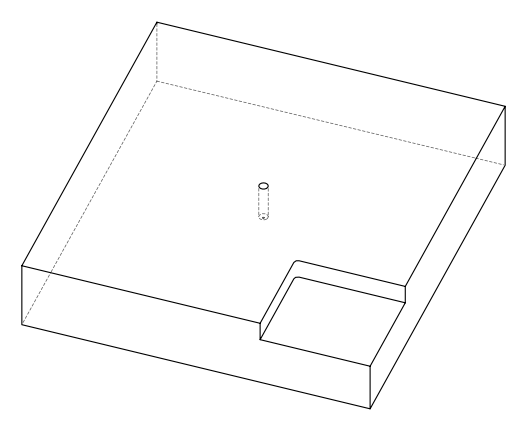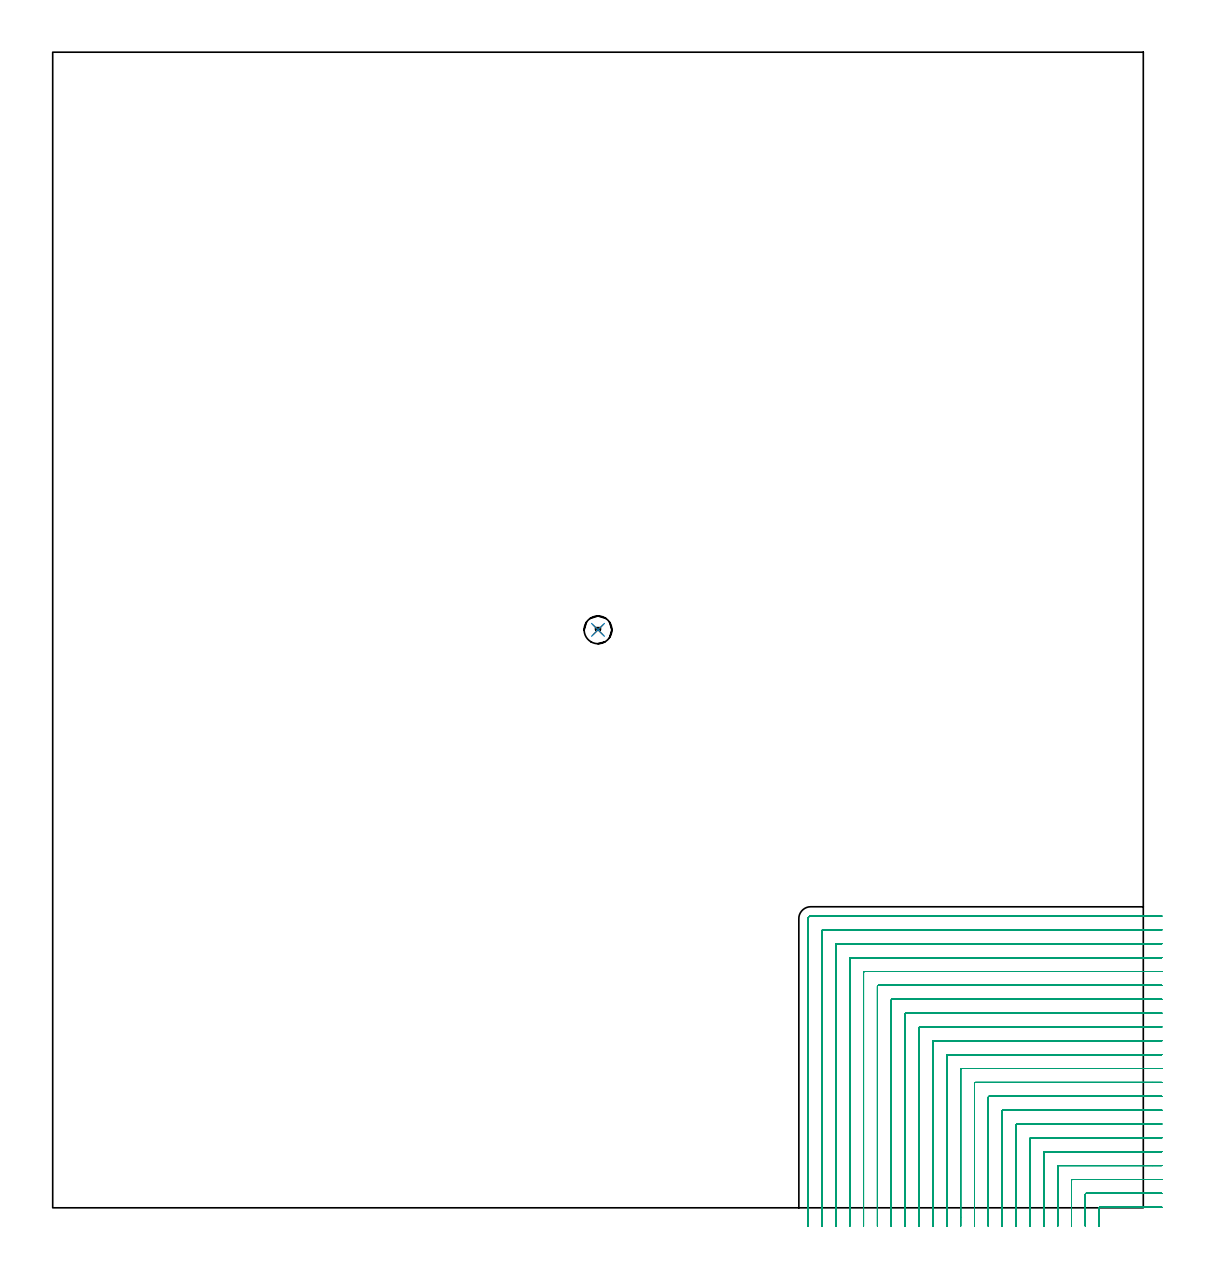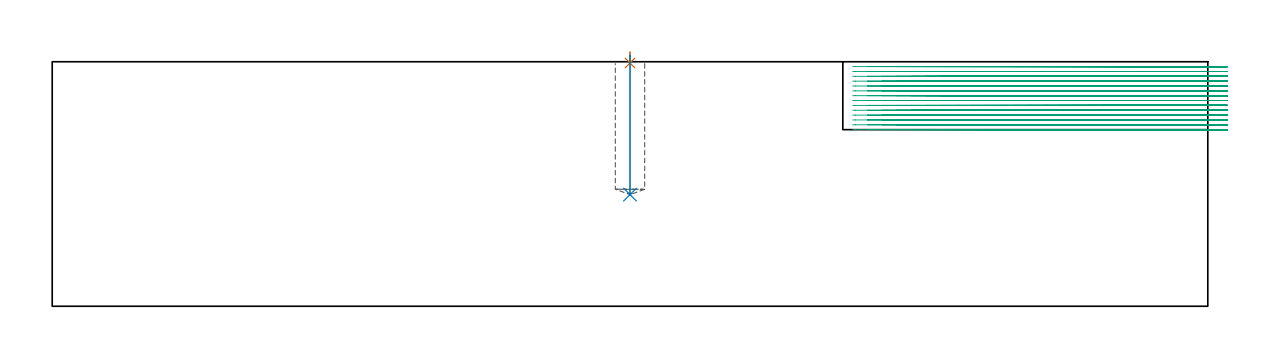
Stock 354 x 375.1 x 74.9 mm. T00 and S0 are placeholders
(PLAN: 3 operations, 2 tool changes, 82.3 min)
(1 SPOT_DRILL | STEP1POCKET | NXT0321_9005460120000 | 0.03 min | 0 mm3)
(2 DRILL_BLIND_HOLE_INTO_CENTER | STEP1POCKET | NXT0301_061 | 0.17 min | 2508 mm3)
(3 MILL_CORNER_NOTCH_RECTANGULAR | CORNER_NOTCH_RECTANGULAR | UGT0201_014 | Follow Part, ap 1.5, ae 75% | 82.12 min | 227154 mm3)
(TOOL NXT0321_9005460120000 | NC Spot Drill, 142deg, 12mm, Carbide, Uncoated | D12 PA142 FL30 Z2)
(TOOL NXT0301_061 | Carbide Drill 9mm [860.1-0900-027A1-MM 2214] | D9 PA140 FL47 Z2)
(TOOL UGT0201_014 | End mill 6 mm | D6 FL24 Z4)
(OP 1 SPOT_DRILL)
G17 G21 G94 G90
T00 M6
G54
G17 G0 G90 X177. Y187.6 S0 M3
G43 Z84.9 H0
G94 G81 G98 Z74.513 F250. R77.9
G80
M5
M2
(OP 2 DRILL_BLIND_HOLE_INTO_CENTER)
G17 G21 G94 G90
T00 M6
G54
G17 G0 G90 X177. Y187.6 S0 M3
G43 Z84.9 H1
G94 G81 G98 Z34.2 F250. R76.9
G80
M5
M2
(OP 3 MILL_CORNER_NOTCH_RECTANGULAR)
G17 G21 G94 G90
T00 M6
G54
G17 G0 G90 X360. Y0.2 S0 M3
G43 Z84.9 H0
Z73.414
G94 G1 X357. F250.
X339.994 F500.
G3 X339.7 Y-0.094 R0.3
G1 Y-3.
Y-6. F250.
G0 Z84.9
X360. Y4.7
Z73.414
G1 X357.
X335.494 F500.
G3 X335.2 Y4.406 R0.3
G1 Y-3.
Y-6. F250.
G0 Z84.9
X360. Y9.2
Z73.414
G1 X357.
X330.994 F500.
G3 X330.7 Y8.906 R0.3
G1 Y-3.
Y-6. F250.
G0 Z84.9
X360. Y13.7
Z73.414
G1 X357.
X326.495 F500.
G3 X326.2 Y13.405 R0.3
G1 Y-3.
Y-6. F250.
G0 Z84.9
X360. Y18.2
Z73.414
G1 X357.
X321.995 F500.
G3 X321.7 Y17.905 R0.3
G1 Y-3.
Y-6. F250.
G0 Z84.9
X360. Y22.7
Z73.414
G1 X357.
X317.495 F500.
G3 X317.2 Y22.405 R0.3
G1 Y-3.
Y-6. F250.
G0 Z84.9
X360. Y27.2
Z73.414
G1 X357.
X312.995 F500.
G3 X312.7 Y26.905 R0.3
G1 Y-3.
Y-6. F250.
G0 Z84.9
X360. Y31.7
Z73.414
G1 X357.
X308.495 F500.
G3 X308.2 Y31.405 R0.3
G1 Y-3.
Y-6. F250.
G0 Z84.9
X360. Y36.2
Z73.414
G1 X357.
X303.996 F500.
G3 X303.7 Y35.904 R0.3
G1 Y-3.
Y-6. F250.
G0 Z84.9
X360. Y40.7
Z73.414
G1 X357.
X299.496 F500.
G3 X299.2 Y40.404 R0.3
G1 Y-3.
Y-6. F250.
G0 Z84.9
X360. Y45.2
Z73.414
G1 X357.
X294.996 F500.
G3 X294.7 Y44.904 R0.3
G1 Y-3.
Y-6. F250.
G0 Z84.9
X360. Y49.7
Z73.414
G1 X357.
X290.496 F500.
G3 X290.2 Y49.404 R0.3
G1 Y-3.
Y-6. F250.
G0 Z84.9
X360. Y54.2
Z73.414
G1 X357.
X285.996 F500.
G3 X285.7 Y53.904 R0.3
G1 Y-3.
Y-6. F250.
G0 Z84.9
X360. Y58.7
Z73.414
G1 X357.
X281.496 F500.
G3 X281.2 Y58.404 R0.3
G1 Y-3.
Y-6. F250.
G0 Z84.9
X360. Y63.2
Z73.414
G1 X357.
X276.997 F500.
G3 X276.7 Y62.903 R0.3
G1 Y-3.
Y-6. F250.
G0 Z84.9
X360. Y67.7
Z73.414
G1 X357.
X272.497 F500.
G3 X272.2 Y67.403 R0.3
G1 Y-3.
Y-6. F250.
G0 Z84.9
X360. Y72.2
Z73.414
G1 X357.
X267.997 F500.
G3 X267.7 Y71.903 R0.3
G1 Y-3.
Y-6. F250.
G0 Z84.9
X360. Y76.7
Z73.414
G1 X357.
X263.497 F500.
G3 X263.2 Y76.403 R0.3
G1 Y-3.
Y-6. F250.
G0 Z84.9
X360. Y81.2
Z73.414
G1 X357.
X258.997 F500.
G3 X258.7 Y80.903 R0.3
G1 Y-3.
Y-6. F250.
G0 Z84.9
X360. Y85.7
Z73.414
G1 X357.
X254.497 F500.
G3 X254.2 Y85.403 R0.3
G1 Y-3.
Y-6. F250.
G0 Z84.9
X360. Y90.2
Z73.414
G1 X357.
X249.997 F500.
G3 X249.7 Y89.903 R0.3
G1 Y-3.
Y-6. F250.
G0 Z84.9
X360. Y94.7
Z73.414
G1 X357.
X246. F500.
G3 X245.2 Y93.9 R0.8
G1 Y-3.
Y-6. F250.
G0 Z84.9
X360. Y0.2
Z71.928
G1 X357.
X339.994 F500.
G3 X339.7 Y-0.094 R0.3
G1 Y-3.
Y-6. F250.
G0 Z84.9
X360. Y4.7
Z71.928
G1 X357.
X335.494 F500.
G3 X335.2 Y4.406 R0.3
G1 Y-3.
Y-6. F250.
G0 Z84.9
X360. Y9.2
Z71.928
G1 X357.
X330.994 F500.
G3 X330.7 Y8.906 R0.3
G1 Y-3.
Y-6. F250.
G0 Z84.9
X360. Y13.7
Z71.928
G1 X357.
X326.495 F500.
G3 X326.2 Y13.405 R0.3
G1 Y-3.
Y-6. F250.
G0 Z84.9
X360. Y18.2
Z71.928
G1 X357.
X321.995 F500.
G3 X321.7 Y17.905 R0.3
G1 Y-3.
Y-6. F250.
G0 Z84.9
X360. Y22.7
Z71.928
G1 X357.
X317.495 F500.
G3 X317.2 Y22.405 R0.3
G1 Y-3.
Y-6. F250.
G0 Z84.9
X360. Y27.2
Z71.928
G1 X357.
X312.995 F500.
G3 X312.7 Y26.905 R0.3
G1 Y-3.
Y-6. F250.
G0 Z84.9
X360. Y31.7
Z71.928
G1 X357.
X308.495 F500.
G3 X308.2 Y31.405 R0.3
G1 Y-3.
Y-6. F250.
G0 Z84.9
X360. Y36.2
Z71.928
G1 X357.
X303.996 F500.
G3 X303.7 Y35.904 R0.3
G1 Y-3.
Y-6. F250.
G0 Z84.9
X360. Y40.7
Z71.928
G1 X357.
X299.496 F500.
G3 X299.2 Y40.404 R0.3
G1 Y-3.
Y-6. F250.
G0 Z84.9
X360. Y45.2
Z71.928
G1 X357.
X294.996 F500.
G3 X294.7 Y44.904 R0.3
G1 Y-3.
Y-6. F250.
G0 Z84.9
X360. Y49.7
Z71.928
G1 X357.
X290.496 F500.
G3 X290.2 Y49.404 R0.3
G1 Y-3.
Y-6. F250.
G0 Z84.9
X360. Y54.2
Z71.928
G1 X357.
X285.996 F500.
G3 X285.7 Y53.904 R0.3
G1 Y-3.
Y-6. F250.
G0 Z84.9
X360. Y58.7
Z71.928
G1 X357.
X281.496 F500.
G3 X281.2 Y58.404 R0.3
G1 Y-3.
Y-6. F250.
G0 Z84.9
X360. Y63.2
Z71.928
G1 X357.
X276.997 F500.
G3 X276.7 Y62.903 R0.3
G1 Y-3.
Y-6. F250.
G0 Z84.9
X360. Y67.7
Z71.928
G1 X357.
X272.497 F500.
G3 X272.2 Y67.403 R0.3
G1 Y-3.
Y-6. F250.
G0 Z84.9
X360. Y72.2
Z71.928
G1 X357.
X267.997 F500.
G3 X267.7 Y71.903 R0.3
G1 Y-3.
Y-6. F250.
G0 Z84.9
X360. Y76.7
Z71.928
G1 X357.
X263.497 F500.
G3 X263.2 Y76.403 R0.3
G1 Y-3.
Y-6. F250.
G0 Z84.9
X360. Y81.2
Z71.928
G1 X357.
X258.997 F500.
G3 X258.7 Y80.903 R0.3
G1 Y-3.
Y-6. F250.
G0 Z84.9
X360. Y85.7
Z71.928
G1 X357.
X254.497 F500.
G3 X254.2 Y85.403 R0.3
G1 Y-3.
Y-6. F250.
G0 Z84.9
X360. Y90.2
Z71.928
G1 X357.
X249.997 F500.
G3 X249.7 Y89.903 R0.3
G1 Y-3.
Y-6. F250.
G0 Z84.9
X360. Y94.7
Z71.928
G1 X357.
X246. F500.
G3 X245.2 Y93.9 R0.8
G1 Y-3.
Y-6. F250.
G0 Z84.9
X360. Y0.2
Z70.443
G1 X357.
X339.994 F500.
G3 X339.7 Y-0.094 R0.3
G1 Y-3.
Y-6. F250.
G0 Z84.9
X360. Y4.7
Z70.443
G1 X357.
X335.494 F500.
G3 X335.2 Y4.406 R0.3
G1 Y-3.
Y-6. F250.
G0 Z84.9
X360. Y9.2
Z70.443
G1 X357.
X330.994 F500.
G3 X330.7 Y8.906 R0.3
G1 Y-3.
Y-6. F250.
G0 Z84.9
X360. Y13.7
Z70.443
G1 X357.
X326.495 F500.
G3 X326.2 Y13.405 R0.3
G1 Y-3.
Y-6. F250.
G0 Z84.9
X360. Y18.2
Z70.443
G1 X357.
X321.995 F500.
G3 X321.7 Y17.905 R0.3
G1 Y-3.
Y-6. F250.
G0 Z84.9
X360. Y22.7
Z70.443
G1 X357.
X317.495 F500.
G3 X317.2 Y22.405 R0.3
G1 Y-3.
Y-6. F250.
G0 Z84.9
X360. Y27.2
Z70.443
G1 X357.
X312.995 F500.
G3 X312.7 Y26.905 R0.3
G1 Y-3.
Y-6. F250.
G0 Z84.9
X360. Y31.7
Z70.443
G1 X357.
X308.495 F500.
G3 X308.2 Y31.405 R0.3
G1 Y-3.
Y-6. F250.
G0 Z84.9
X360. Y36.2
Z70.443
G1 X357.
X303.996 F500.
G3 X303.7 Y35.904 R0.3
G1 Y-3.
Y-6. F250.
G0 Z84.9
X360. Y40.7
Z70.443
G1 X357.
X299.496 F500.
G3 X299.2 Y40.404 R0.3
G1 Y-3.
Y-6. F250.
G0 Z84.9
X360. Y45.2
Z70.443
G1 X357.
X294.996 F500.
G3 X294.7 Y44.904 R0.3
G1 Y-3.
Y-6. F250.
G0 Z84.9
X360. Y49.7
Z70.443
G1 X357.
X290.496 F500.
G3 X290.2 Y49.404 R0.3
G1 Y-3.
Y-6. F250.
G0 Z84.9
X360. Y54.2
Z70.443
G1 X357.
X285.996 F500.
G3 X285.7 Y53.904 R0.3
G1 Y-3.
Y-6. F250.
G0 Z84.9
X360. Y58.7
Z70.443
G1 X357.
X281.496 F500.
G3 X281.2 Y58.404 R0.3
G1 Y-3.
Y-6. F250.
G0 Z84.9
X360. Y63.2
Z70.443
G1 X357.
X276.997 F500.
G3 X276.7 Y62.903 R0.3
G1 Y-3.
Y-6. F250.
G0 Z84.9
X360. Y67.7
Z70.443
G1 X357.
X272.497 F500.
G3 X272.2 Y67.403 R0.3
G1 Y-3.
Y-6. F250.
G0 Z84.9
X360. Y72.2
Z70.443
G1 X357.
X267.997 F500.
G3 X267.7 Y71.903 R0.3
G1 Y-3.
Y-6. F250.
G0 Z84.9
X360. Y76.7
Z70.443
G1 X357.
X263.497 F500.
G3 X263.2 Y76.403 R0.3
G1 Y-3.
Y-6. F250.
G0 Z84.9
X360. Y81.2
Z70.443
G1 X357.
X258.997 F500.
G3 X258.7 Y80.903 R0.3
G1 Y-3.
Y-6. F250.
G0 Z84.9
X360. Y85.7
Z70.443
G1 X357.
X254.497 F500.
G3 X254.2 Y85.403 R0.3
G1 Y-3.
Y-6. F250.
G0 Z84.9
X360. Y90.2
Z70.443
G1 X357.
X249.997 F500.
G3 X249.7 Y89.903 R0.3
G1 Y-3.
Y-6. F250.
G0 Z84.9
X360. Y94.7
Z70.443
G1 X357.
X246. F500.
G3 X245.2 Y93.9 R0.8
G1 Y-3.
Y-6. F250.
G0 Z84.9
X360. Y0.2
Z68.957
G1 X357.
X339.994 F500.
G3 X339.7 Y-0.094 R0.3
G1 Y-3.
Y-6. F250.
G0 Z84.9
X360. Y4.7
Z68.957
G1 X357.
X335.494 F500.
G3 X335.2 Y4.406 R0.3
G1 Y-3.
Y-6. F250.
G0 Z84.9
X360. Y9.2
Z68.957
G1 X357.
X330.994 F500.
G3 X330.7 Y8.906 R0.3
G1 Y-3.
Y-6. F250.
G0 Z84.9
X360. Y13.7
Z68.957
G1 X357.
X326.495 F500.
G3 X326.2 Y13.405 R0.3
G1 Y-3.
Y-6. F250.
G0 Z84.9
X360. Y18.2
Z68.957
G1 X357.
X321.995 F500.
G3 X321.7 Y17.905 R0.3
G1 Y-3.
Y-6. F250.
G0 Z84.9
X360. Y22.7
Z68.957
G1 X357.
X317.495 F500.
G3 X317.2 Y22.405 R0.3
G1 Y-3.
Y-6. F250.
G0 Z84.9
X360. Y27.2
Z68.957
G1 X357.
X312.995 F500.
G3 X312.7 Y26.905 R0.3
G1 Y-3.
Y-6. F250.
G0 Z84.9
X360. Y31.7
Z68.957
G1 X357.
X308.495 F500.
G3 X308.2 Y31.405 R0.3
G1 Y-3.
Y-6. F250.
G0 Z84.9
X360. Y36.2
Z68.957
G1 X357.
X303.996 F500.
G3 X303.7 Y35.904 R0.3
G1 Y-3.
Y-6. F250.
G0 Z84.9
X360. Y40.7
Z68.957
G1 X357.
X299.496 F500.
G3 X299.2 Y40.404 R0.3
G1 Y-3.
Y-6. F250.
G0 Z84.9
X360. Y45.2
Z68.957
G1 X357.
X294.996 F500.
G3 X294.7 Y44.904 R0.3
G1 Y-3.
Y-6. F250.
G0 Z84.9
X360. Y49.7
Z68.957
G1 X357.
X290.496 F500.
G3 X290.2 Y49.404 R0.3
G1 Y-3.
Y-6. F250.
G0 Z84.9
X360. Y54.2
Z68.957
G1 X357.
X285.996 F500.
G3 X285.7 Y53.904 R0.3
G1 Y-3.
Y-6. F250.
G0 Z84.9
X360. Y58.7
Z68.957
G1 X357.
X281.496 F500.
G3 X281.2 Y58.404 R0.3
G1 Y-3.
Y-6. F250.
G0 Z84.9
X360. Y63.2
Z68.957
G1 X357.
X276.997 F500.
G3 X276.7 Y62.903 R0.3
G1 Y-3.
Y-6. F250.
G0 Z84.9
X360. Y67.7
Z68.957
G1 X357.
X272.497 F500.
G3 X272.2 Y67.403 R0.3
G1 Y-3.
Y-6. F250.
G0 Z84.9
X360. Y72.2
Z68.957
G1 X357.
X267.997 F500.
G3 X267.7 Y71.903 R0.3
G1 Y-3.
Y-6. F250.
G0 Z84.9
X360. Y76.7
Z68.957
G1 X357.
X263.497 F500.
G3 X263.2 Y76.403 R0.3
G1 Y-3.
Y-6. F250.
G0 Z84.9
X360. Y81.2
Z68.957
G1 X357.
X258.997 F500.
G3 X258.7 Y80.903 R0.3
G1 Y-3.
Y-6. F250.
G0 Z84.9
X360. Y85.7
Z68.957
G1 X357.
X254.497 F500.
G3 X254.2 Y85.403 R0.3
G1 Y-3.
Y-6. F250.
G0 Z84.9
X360. Y90.2
Z68.957
G1 X357.
X249.997 F500.
G3 X249.7 Y89.903 R0.3
G1 Y-3.
Y-6. F250.
G0 Z84.9
X360. Y94.7
Z68.957
G1 X357.
X246. F500.
G3 X245.2 Y93.9 R0.8
G1 Y-3.
Y-6. F250.
G0 Z84.9
X360. Y0.2
Z67.471
G1 X357.
X339.994 F500.
G3 X339.7 Y-0.094 R0.3
G1 Y-3.
Y-6. F250.
G0 Z84.9
X360. Y4.7
Z67.471
G1 X357.
X335.494 F500.
G3 X335.2 Y4.406 R0.3
G1 Y-3.
Y-6. F250.
G0 Z84.9
X360. Y9.2
Z67.471
G1 X357.
X330.994 F500.
G3 X330.7 Y8.906 R0.3
G1 Y-3.
Y-6. F250.
G0 Z84.9
X360. Y13.7
Z67.471
G1 X357.
X326.495 F500.
G3 X326.2 Y13.405 R0.3
G1 Y-3.
Y-6. F250.
G0 Z84.9
X360. Y18.2
Z67.471
G1 X357.
X321.995 F500.
G3 X321.7 Y17.905 R0.3
G1 Y-3.
Y-6. F250.
G0 Z84.9
X360. Y22.7
Z67.471
G1 X357.
X317.495 F500.
G3 X317.2 Y22.405 R0.3
G1 Y-3.
Y-6. F250.
G0 Z84.9
X360. Y27.2
Z67.471
G1 X357.
X312.995 F500.
G3 X312.7 Y26.905 R0.3
G1 Y-3.
Y-6. F250.
G0 Z84.9
X360. Y31.7
Z67.471
G1 X357.
X308.495 F500.
G3 X308.2 Y31.405 R0.3
G1 Y-3.
Y-6. F250.
G0 Z84.9
X360. Y36.2
Z67.471
G1 X357.
X303.996 F500.
G3 X303.7 Y35.904 R0.3
G1 Y-3.
Y-6. F250.
G0 Z84.9
X360. Y40.7
Z67.471
G1 X357.
X299.496 F500.
G3 X299.2 Y40.404 R0.3
G1 Y-3.
Y-6. F250.
G0 Z84.9
X360. Y45.2
Z67.471
G1 X357.
X294.996 F500.
G3 X294.7 Y44.904 R0.3
G1 Y-3.
Y-6. F250.
G0 Z84.9
X360. Y49.7
Z67.471
G1 X357.
X290.496 F500.
G3 X290.2 Y49.404 R0.3
G1 Y-3.
Y-6. F250.
G0 Z84.9
X360. Y54.2
Z67.471
G1 X357.
X285.996 F500.
G3 X285.7 Y53.904 R0.3
G1 Y-3.
Y-6. F250.
G0 Z84.9
X360. Y58.7
Z67.471
G1 X357.
X281.496 F500.
G3 X281.2 Y58.404 R0.3
G1 Y-3.
Y-6. F250.
G0 Z84.9
X360. Y63.2
Z67.471
G1 X357.
X276.997 F500.
G3 X276.7 Y62.903 R0.3
G1 Y-3.
Y-6. F250.
G0 Z84.9
X360. Y67.7
Z67.471
G1 X357.
X272.497 F500.
G3 X272.2 Y67.403 R0.3
G1 Y-3.
Y-6. F250.
G0 Z84.9
X360. Y72.2
Z67.471
G1 X357.
X267.997 F500.
G3 X267.7 Y71.903 R0.3
G1 Y-3.
Y-6. F250.
G0 Z84.9
X360. Y76.7
Z67.471
G1 X357.
X263.497 F500.
G3 X263.2 Y76.403 R0.3
G1 Y-3.
Y-6. F250.
G0 Z84.9
X360. Y81.2
Z67.471
G1 X357.
X258.997 F500.
G3 X258.7 Y80.903 R0.3
G1 Y-3.
Y-6. F250.
G0 Z84.9
X360. Y85.7
Z67.471
G1 X357.
X254.497 F500.
G3 X254.2 Y85.403 R0.3
G1 Y-3.
Y-6. F250.
G0 Z84.9
X360. Y90.2
Z67.471
G1 X357.
X249.997 F500.
G3 X249.7 Y89.903 R0.3
G1 Y-3.
Y-6. F250.
G0 Z84.9
X360. Y94.7
Z67.471
G1 X357.
X246. F500.
G3 X245.2 Y93.9 R0.8
G1 Y-3.
Y-6. F250.
G0 Z84.9
X360. Y0.2
Z65.986
G1 X357.
X339.994 F500.
G3 X339.7 Y-0.094 R0.3
G1 Y-3.
Y-6. F250.
G0 Z84.9
X360. Y4.7
Z65.986
G1 X357.
X335.494 F500.
G3 X335.2 Y4.406 R0.3
G1 Y-3.
Y-6. F250.
G0 Z84.9
X360. Y9.2
Z65.986
G1 X357.
X330.994 F500.
G3 X330.7 Y8.906 R0.3
G1 Y-3.
Y-6. F250.
G0 Z84.9
X360. Y13.7
Z65.986
G1 X357.
X326.495 F500.
G3 X326.2 Y13.405 R0.3
G1 Y-3.
Y-6. F250.
G0 Z84.9
X360. Y18.2
Z65.986
G1 X357.
X321.995 F500.
G3 X321.7 Y17.905 R0.3
G1 Y-3.
Y-6. F250.
G0 Z84.9
X360. Y22.7
Z65.986
G1 X357.
X317.495 F500.
G3 X317.2 Y22.405 R0.3
G1 Y-3.
Y-6. F250.
G0 Z84.9
X360. Y27.2
Z65.986
G1 X357.
X312.995 F500.
G3 X312.7 Y26.905 R0.3
G1 Y-3.
Y-6. F250.
G0 Z84.9
X360. Y31.7
Z65.986
G1 X357.
X308.495 F500.
G3 X308.2 Y31.405 R0.3
G1 Y-3.
Y-6. F250.
G0 Z84.9
X360. Y36.2
Z65.986
G1 X357.
X303.996 F500.
G3 X303.7 Y35.904 R0.3
G1 Y-3.
Y-6. F250.
G0 Z84.9
X360. Y40.7
Z65.986
G1 X357.
X299.496 F500.
G3 X299.2 Y40.404 R0.3
G1 Y-3.
Y-6. F250.
G0 Z84.9
X360. Y45.2
Z65.986
G1 X357.
X294.996 F500.
G3 X294.7 Y44.904 R0.3
G1 Y-3.
Y-6. F250.
G0 Z84.9
X360. Y49.7
Z65.986
G1 X357.
X290.496 F500.
G3 X290.2 Y49.404 R0.3
G1 Y-3.
Y-6. F250.
G0 Z84.9
X360. Y54.2
Z65.986
G1 X357.
X285.996 F500.
G3 X285.7 Y53.904 R0.3
G1 Y-3.
Y-6. F250.
G0 Z84.9
X360. Y58.7
Z65.986
G1 X357.
X281.496 F500.
G3 X281.2 Y58.404 R0.3
G1 Y-3.
Y-6. F250.
G0 Z84.9
X360. Y63.2
Z65.986
G1 X357.
X276.997 F500.
G3 X276.7 Y62.903 R0.3
G1 Y-3.
Y-6. F250.
G0 Z84.9
X360. Y67.7
Z65.986
G1 X357.
X272.497 F500.
G3 X272.2 Y67.403 R0.3
G1 Y-3.
Y-6. F250.
G0 Z84.9
X360. Y72.2
Z65.986
G1 X357.
X267.997 F500.
G3 X267.7 Y71.903 R0.3
G1 Y-3.
Y-6. F250.
G0 Z84.9
X360. Y76.7
Z65.986
G1 X357.
X263.497 F500.
G3 X263.2 Y76.403 R0.3
G1 Y-3.
Y-6. F250.
G0 Z84.9
X360. Y81.2
Z65.986
G1 X357.
X258.997 F500.
G3 X258.7 Y80.903 R0.3
G1 Y-3.
Y-6. F250.
G0 Z84.9
X360. Y85.7
Z65.986
G1 X357.
X254.497 F500.
G3 X254.2 Y85.403 R0.3
G1 Y-3.
Y-6. F250.
G0 Z84.9
X360. Y90.2
Z65.986
G1 X357.
X249.997 F500.
G3 X249.7 Y89.903 R0.3
G1 Y-3.
Y-6. F250.
G0 Z84.9
X360. Y94.7
Z65.986
G1 X357.
X246. F500.
G3 X245.2 Y93.9 R0.8
G1 Y-3.
Y-6. F250.
G0 Z84.9
X360. Y0.2
Z64.5
G1 X357.
X339.994 F500.
G3 X339.7 Y-0.094 R0.3
G1 Y-3.
Y-6. F250.
G0 Z84.9
X360. Y4.7
Z64.5
G1 X357.
X335.494 F500.
G3 X335.2 Y4.406 R0.3
G1 Y-3.
Y-6. F250.
G0 Z84.9
X360. Y9.2
Z64.5
G1 X357.
X330.994 F500.
G3 X330.7 Y8.906 R0.3
G1 Y-3.
Y-6. F250.
G0 Z84.9
X360. Y13.7
Z64.5
G1 X357.
X326.495 F500.
G3 X326.2 Y13.405 R0.3
G1 Y-3.
Y-6. F250.
G0 Z84.9
X360. Y18.2
Z64.5
G1 X357.
X321.995 F500.
G3 X321.7 Y17.905 R0.3
G1 Y-3.
Y-6. F250.
G0 Z84.9
X360. Y22.7
Z64.5
G1 X357.
X317.495 F500.
G3 X317.2 Y22.405 R0.3
G1 Y-3.
Y-6. F250.
G0 Z84.9
X360. Y27.2
Z64.5
G1 X357.
X312.995 F500.
G3 X312.7 Y26.905 R0.3
G1 Y-3.
Y-6. F250.
G0 Z84.9
X360. Y31.7
Z64.5
G1 X357.
X308.495 F500.
G3 X308.2 Y31.405 R0.3
G1 Y-3.
Y-6. F250.
G0 Z84.9
X360. Y36.2
Z64.5
G1 X357.
X303.996 F500.
G3 X303.7 Y35.904 R0.3
G1 Y-3.
Y-6. F250.
G0 Z84.9
X360. Y40.7
Z64.5
G1 X357.
X299.496 F500.
G3 X299.2 Y40.404 R0.3
G1 Y-3.
Y-6. F250.
G0 Z84.9
X360. Y45.2
Z64.5
G1 X357.
X294.996 F500.
G3 X294.7 Y44.904 R0.3
G1 Y-3.
Y-6. F250.
G0 Z84.9
X360. Y49.7
Z64.5
G1 X357.
X290.496 F500.
G3 X290.2 Y49.404 R0.3
G1 Y-3.
Y-6. F250.
G0 Z84.9
X360. Y54.2
Z64.5
G1 X357.
X285.996 F500.
G3 X285.7 Y53.904 R0.3
G1 Y-3.
Y-6. F250.
G0 Z84.9
X360. Y58.7
Z64.5
G1 X357.
X281.496 F500.
G3 X281.2 Y58.404 R0.3
G1 Y-3.
Y-6. F250.
G0 Z84.9
X360. Y63.2
Z64.5
G1 X357.
X276.997 F500.
G3 X276.7 Y62.903 R0.3
G1 Y-3.
Y-6. F250.
G0 Z84.9
X360. Y67.7
Z64.5
G1 X357.
X272.497 F500.
G3 X272.2 Y67.403 R0.3
G1 Y-3.
Y-6. F250.
G0 Z84.9
X360. Y72.2
Z64.5
G1 X357.
X267.997 F500.
G3 X267.7 Y71.903 R0.3
G1 Y-3.
Y-6. F250.
G0 Z84.9
X360. Y76.7
Z64.5
G1 X357.
X263.497 F500.
G3 X263.2 Y76.403 R0.3
G1 Y-3.
Y-6. F250.
G0 Z84.9
X360. Y81.2
Z64.5
G1 X357.
X258.997 F500.
G3 X258.7 Y80.903 R0.3
G1 Y-3.
Y-6. F250.
G0 Z84.9
X360. Y85.7
Z64.5
G1 X357.
X254.497 F500.
G3 X254.2 Y85.403 R0.3
G1 Y-3.
Y-6. F250.
G0 Z84.9
X360. Y90.2
Z64.5
G1 X357.
X249.997 F500.
G3 X249.7 Y89.903 R0.3
G1 Y-3.
Y-6. F250.
G0 Z84.9
X360. Y94.7
Z64.5
G1 X357.
X246. F500.
G3 X245.2 Y93.9 R0.8
G1 Y-3.
Y-6. F250.
G0 Z84.9
X360. Y0.2
Z63.014
G1 X357.
X339.994 F500.
G3 X339.7 Y-0.094 R0.3
G1 Y-3.
Y-6. F250.
G0 Z84.9
X360. Y4.7
Z63.014
G1 X357.
X335.494 F500.
G3 X335.2 Y4.406 R0.3
G1 Y-3.
Y-6. F250.
G0 Z84.9
X360. Y9.2
Z63.014
G1 X357.
X330.994 F500.
G3 X330.7 Y8.906 R0.3
G1 Y-3.
Y-6. F250.
G0 Z84.9
X360. Y13.7
Z63.014
G1 X357.
X326.495 F500.
G3 X326.2 Y13.405 R0.3
G1 Y-3.
Y-6. F250.
G0 Z84.9
X360. Y18.2
Z63.014
G1 X357.
X321.995 F500.
G3 X321.7 Y17.905 R0.3
G1 Y-3.
Y-6. F250.
G0 Z84.9
X360. Y22.7
Z63.014
G1 X357.
X317.495 F500.
G3 X317.2 Y22.405 R0.3
G1 Y-3.
Y-6. F250.
G0 Z84.9
X360. Y27.2
Z63.014
G1 X357.
X312.995 F500.
G3 X312.7 Y26.905 R0.3
G1 Y-3.
Y-6. F250.
G0 Z84.9
X360. Y31.7
Z63.014
G1 X357.
X308.495 F500.
G3 X308.2 Y31.405 R0.3
G1 Y-3.
Y-6. F250.
G0 Z84.9
X360. Y36.2
Z63.014
G1 X357.
X303.996 F500.
G3 X303.7 Y35.904 R0.3
G1 Y-3.
Y-6. F250.
G0 Z84.9
X360. Y40.7
Z63.014
G1 X357.
X299.496 F500.
G3 X299.2 Y40.404 R0.3
G1 Y-3.
Y-6. F250.
G0 Z84.9
X360. Y45.2
Z63.014
G1 X357.
X294.996 F500.
G3 X294.7 Y44.904 R0.3
G1 Y-3.
Y-6. F250.
G0 Z84.9
X360. Y49.7
Z63.014
G1 X357.
X290.496 F500.
G3 X290.2 Y49.404 R0.3
G1 Y-3.
Y-6. F250.
G0 Z84.9
X360. Y54.2
Z63.014
G1 X357.
X285.996 F500.
G3 X285.7 Y53.904 R0.3
G1 Y-3.
Y-6. F250.
G0 Z84.9
X360. Y58.7
Z63.014
G1 X357.
X281.496 F500.
G3 X281.2 Y58.404 R0.3
G1 Y-3.
Y-6. F250.
G0 Z84.9
X360. Y63.2
Z63.014
G1 X357.
X276.997 F500.
G3 X276.7 Y62.903 R0.3
G1 Y-3.
Y-6. F250.
G0 Z84.9
X360. Y67.7
Z63.014
G1 X357.
X272.497 F500.
G3 X272.2 Y67.403 R0.3
G1 Y-3.
Y-6. F250.
G0 Z84.9
X360. Y72.2
Z63.014
G1 X357.
X267.997 F500.
G3 X267.7 Y71.903 R0.3
G1 Y-3.
Y-6. F250.
G0 Z84.9
X360. Y76.7
Z63.014
G1 X357.
X263.497 F500.
G3 X263.2 Y76.403 R0.3
G1 Y-3.
Y-6. F250.
G0 Z84.9
X360. Y81.2
Z63.014
G1 X357.
X258.997 F500.
G3 X258.7 Y80.903 R0.3
G1 Y-3.
Y-6. F250.
G0 Z84.9
X360. Y85.7
Z63.014
G1 X357.
X254.497 F500.
G3 X254.2 Y85.403 R0.3
G1 Y-3.
Y-6. F250.
G0 Z84.9
X360. Y90.2
Z63.014
G1 X357.
X249.997 F500.
G3 X249.7 Y89.903 R0.3
G1 Y-3.
Y-6. F250.
G0 Z84.9
X360. Y94.7
Z63.014
G1 X357.
X246. F500.
G3 X245.2 Y93.9 R0.8
G1 Y-3.
Y-6. F250.
G0 Z84.9
X360. Y0.2
Z61.529
G1 X357.
X339.994 F500.
G3 X339.7 Y-0.094 R0.3
G1 Y-3.
Y-6. F250.
G0 Z84.9
X360. Y4.7
Z61.529
G1 X357.
X335.494 F500.
G3 X335.2 Y4.406 R0.3
G1 Y-3.
Y-6. F250.
G0 Z84.9
X360. Y9.2
Z61.529
G1 X357.
X330.994 F500.
G3 X330.7 Y8.906 R0.3
G1 Y-3.
Y-6. F250.
G0 Z84.9
X360. Y13.7
Z61.529
G1 X357.
X326.495 F500.
G3 X326.2 Y13.405 R0.3
G1 Y-3.
Y-6. F250.
G0 Z84.9
X360. Y18.2
Z61.529
G1 X357.
X321.995 F500.
G3 X321.7 Y17.905 R0.3
G1 Y-3.
Y-6. F250.
G0 Z84.9
X360. Y22.7
Z61.529
G1 X357.
X317.495 F500.
G3 X317.2 Y22.405 R0.3
G1 Y-3.
Y-6. F250.
G0 Z84.9
X360. Y27.2
Z61.529
G1 X357.
X312.995 F500.
G3 X312.7 Y26.905 R0.3
G1 Y-3.
Y-6. F250.
G0 Z84.9
X360. Y31.7
Z61.529
G1 X357.
X308.495 F500.
G3 X308.2 Y31.405 R0.3
G1 Y-3.
Y-6. F250.
G0 Z84.9
X360. Y36.2
Z61.529
G1 X357.
X303.996 F500.
G3 X303.7 Y35.904 R0.3
G1 Y-3.
Y-6. F250.
G0 Z84.9
X360. Y40.7
Z61.529
G1 X357.
X299.496 F500.
G3 X299.2 Y40.404 R0.3
G1 Y-3.
Y-6. F250.
G0 Z84.9
X360. Y45.2
Z61.529
G1 X357.
X294.996 F500.
G3 X294.7 Y44.904 R0.3
G1 Y-3.
Y-6. F250.
G0 Z84.9
X360. Y49.7
Z61.529
G1 X357.
X290.496 F500.
G3 X290.2 Y49.404 R0.3
G1 Y-3.
Y-6. F250.
G0 Z84.9
X360. Y54.2
Z61.529
G1 X357.
X285.996 F500.
G3 X285.7 Y53.904 R0.3
G1 Y-3.
Y-6. F250.
G0 Z84.9
X360. Y58.7
Z61.529
G1 X357.
X281.496 F500.
G3 X281.2 Y58.404 R0.3
G1 Y-3.
Y-6. F250.
G0 Z84.9
X360. Y63.2
Z61.529
G1 X357.
X276.997 F500.
G3 X276.7 Y62.903 R0.3
G1 Y-3.
Y-6. F250.
G0 Z84.9
X360. Y67.7
Z61.529
G1 X357.
X272.497 F500.
G3 X272.2 Y67.403 R0.3
G1 Y-3.
Y-6. F250.
G0 Z84.9
X360. Y72.2
Z61.529
G1 X357.
X267.997 F500.
G3 X267.7 Y71.903 R0.3
G1 Y-3.
Y-6. F250.
G0 Z84.9
X360. Y76.7
Z61.529
G1 X357.
X263.497 F500.
G3 X263.2 Y76.403 R0.3
G1 Y-3.
Y-6. F250.
G0 Z84.9
X360. Y81.2
Z61.529
G1 X357.
X258.997 F500.
G3 X258.7 Y80.903 R0.3
G1 Y-3.
Y-6. F250.
G0 Z84.9
X360. Y85.7
Z61.529
G1 X357.
X254.497 F500.
G3 X254.2 Y85.403 R0.3
G1 Y-3.
Y-6. F250.
G0 Z84.9
X360. Y90.2
Z61.529
G1 X357.
X249.997 F500.
G3 X249.7 Y89.903 R0.3
G1 Y-3.
Y-6. F250.
G0 Z84.9
X360. Y94.7
Z61.529
G1 X357.
X246. F500.
G3 X245.2 Y93.9 R0.8
G1 Y-3.
Y-6. F250.
G0 Z84.9
X360. Y0.2
Z60.043
G1 X357.
X339.994 F500.
G3 X339.7 Y-0.094 R0.3
G1 Y-3.
Y-6. F250.
G0 Z84.9
X360. Y4.7
Z60.043
G1 X357.
X335.494 F500.
G3 X335.2 Y4.406 R0.3
G1 Y-3.
Y-6. F250.
G0 Z84.9
X360. Y9.2
Z60.043
G1 X357.
X330.994 F500.
G3 X330.7 Y8.906 R0.3
G1 Y-3.
Y-6. F250.
G0 Z84.9
X360. Y13.7
Z60.043
G1 X357.
X326.495 F500.
G3 X326.2 Y13.405 R0.3
G1 Y-3.
Y-6. F250.
G0 Z84.9
X360. Y18.2
Z60.043
G1 X357.
X321.995 F500.
G3 X321.7 Y17.905 R0.3
G1 Y-3.
Y-6. F250.
G0 Z84.9
X360. Y22.7
Z60.043
G1 X357.
X317.495 F500.
G3 X317.2 Y22.405 R0.3
G1 Y-3.
Y-6. F250.
G0 Z84.9
X360. Y27.2
Z60.043
G1 X357.
X312.995 F500.
G3 X312.7 Y26.905 R0.3
G1 Y-3.
Y-6. F250.
G0 Z84.9
X360. Y31.7
Z60.043
G1 X357.
X308.495 F500.
G3 X308.2 Y31.405 R0.3
G1 Y-3.
Y-6. F250.
G0 Z84.9
X360. Y36.2
Z60.043
G1 X357.
X303.996 F500.
G3 X303.7 Y35.904 R0.3
G1 Y-3.
Y-6. F250.
G0 Z84.9
X360. Y40.7
Z60.043
G1 X357.
X299.496 F500.
G3 X299.2 Y40.404 R0.3
G1 Y-3.
Y-6. F250.
G0 Z84.9
X360. Y45.2
Z60.043
G1 X357.
X294.996 F500.
G3 X294.7 Y44.904 R0.3
G1 Y-3.
Y-6. F250.
G0 Z84.9
X360. Y49.7
Z60.043
G1 X357.
X290.496 F500.
G3 X290.2 Y49.404 R0.3
G1 Y-3.
Y-6. F250.
G0 Z84.9
X360. Y54.2
Z60.043
G1 X357.
X285.996 F500.
G3 X285.7 Y53.904 R0.3
G1 Y-3.
Y-6. F250.
G0 Z84.9
X360. Y58.7
Z60.043
G1 X357.
X281.496 F500.
G3 X281.2 Y58.404 R0.3
G1 Y-3.
Y-6. F250.
G0 Z84.9
X360. Y63.2
Z60.043
G1 X357.
X276.997 F500.
G3 X276.7 Y62.903 R0.3
G1 Y-3.
Y-6. F250.
G0 Z84.9
X360. Y67.7
Z60.043
G1 X357.
X272.497 F500.
G3 X272.2 Y67.403 R0.3
G1 Y-3.
Y-6. F250.
G0 Z84.9
X360. Y72.2
Z60.043
G1 X357.
X267.997 F500.
G3 X267.7 Y71.903 R0.3
G1 Y-3.
Y-6. F250.
G0 Z84.9
X360. Y76.7
Z60.043
G1 X357.
X263.497 F500.
G3 X263.2 Y76.403 R0.3
G1 Y-3.
Y-6. F250.
G0 Z84.9
X360. Y81.2
Z60.043
G1 X357.
X258.997 F500.
G3 X258.7 Y80.903 R0.3
G1 Y-3.
Y-6. F250.
G0 Z84.9
X360. Y85.7
Z60.043
G1 X357.
X254.497 F500.
G3 X254.2 Y85.403 R0.3
G1 Y-3.
Y-6. F250.
G0 Z84.9
X360. Y90.2
Z60.043
G1 X357.
X249.997 F500.
G3 X249.7 Y89.903 R0.3
G1 Y-3.
Y-6. F250.
G0 Z84.9
X360. Y94.7
Z60.043
G1 X357.
X246. F500.
G3 X245.2 Y93.9 R0.8
G1 Y-3.
Y-6. F250.
G0 Z84.9
X360. Y0.2
Z58.557
G1 X357.
X339.994 F500.
G3 X339.7 Y-0.094 R0.3
G1 Y-3.
Y-6. F250.
G0 Z84.9
X360. Y4.7
Z58.557
G1 X357.
X335.494 F500.
G3 X335.2 Y4.406 R0.3
G1 Y-3.
Y-6. F250.
G0 Z84.9
X360. Y9.2
Z58.557
G1 X357.
X330.994 F500.
G3 X330.7 Y8.906 R0.3
G1 Y-3.
Y-6. F250.
G0 Z84.9
X360. Y13.7
Z58.557
G1 X357.
X326.495 F500.
G3 X326.2 Y13.405 R0.3
G1 Y-3.
Y-6. F250.
G0 Z84.9
X360. Y18.2
Z58.557
G1 X357.
X321.995 F500.
G3 X321.7 Y17.905 R0.3
G1 Y-3.
Y-6. F250.
G0 Z84.9
X360. Y22.7
Z58.557
G1 X357.
X317.495 F500.
G3 X317.2 Y22.405 R0.3
G1 Y-3.
Y-6. F250.
G0 Z84.9
X360. Y27.2
Z58.557
G1 X357.
X312.995 F500.
G3 X312.7 Y26.905 R0.3
G1 Y-3.
Y-6. F250.
G0 Z84.9
X360. Y31.7
Z58.557
G1 X357.
X308.495 F500.
G3 X308.2 Y31.405 R0.3
G1 Y-3.
Y-6. F250.
G0 Z84.9
X360. Y36.2
Z58.557
G1 X357.
X303.996 F500.
G3 X303.7 Y35.904 R0.3
G1 Y-3.
Y-6. F250.
G0 Z84.9
X360. Y40.7
Z58.557
G1 X357.
X299.496 F500.
G3 X299.2 Y40.404 R0.3
G1 Y-3.
Y-6. F250.
G0 Z84.9
X360. Y45.2
Z58.557
G1 X357.
X294.996 F500.
G3 X294.7 Y44.904 R0.3
G1 Y-3.
Y-6. F250.
G0 Z84.9
X360. Y49.7
Z58.557
G1 X357.
X290.496 F500.
G3 X290.2 Y49.404 R0.3
G1 Y-3.
Y-6. F250.
G0 Z84.9
X360. Y54.2
Z58.557
G1 X357.
X285.996 F500.
G3 X285.7 Y53.904 R0.3
G1 Y-3.
Y-6. F250.
G0 Z84.9
X360. Y58.7
Z58.557
G1 X357.
X281.496 F500.
G3 X281.2 Y58.404 R0.3
G1 Y-3.
Y-6. F250.
G0 Z84.9
X360. Y63.2
Z58.557
G1 X357.
X276.997 F500.
G3 X276.7 Y62.903 R0.3
G1 Y-3.
Y-6. F250.
G0 Z84.9
X360. Y67.7
Z58.557
G1 X357.
X272.497 F500.
G3 X272.2 Y67.403 R0.3
G1 Y-3.
Y-6. F250.
G0 Z84.9
X360. Y72.2
Z58.557
G1 X357.
X267.997 F500.
G3 X267.7 Y71.903 R0.3
G1 Y-3.
Y-6. F250.
G0 Z84.9
X360. Y76.7
Z58.557
G1 X357.
X263.497 F500.
G3 X263.2 Y76.403 R0.3
G1 Y-3.
Y-6. F250.
G0 Z84.9
X360. Y81.2
Z58.557
G1 X357.
X258.997 F500.
G3 X258.7 Y80.903 R0.3
G1 Y-3.
Y-6. F250.
G0 Z84.9
X360. Y85.7
Z58.557
G1 X357.
X254.497 F500.
G3 X254.2 Y85.403 R0.3
G1 Y-3.
Y-6. F250.
G0 Z84.9
X360. Y90.2
Z58.557
G1 X357.
X249.997 F500.
G3 X249.7 Y89.903 R0.3
G1 Y-3.
Y-6. F250.
G0 Z84.9
X360. Y94.7
Z58.557
G1 X357.
X246. F500.
G3 X245.2 Y93.9 R0.8
G1 Y-3.
Y-6. F250.
G0 Z84.9
X360. Y0.2
Z57.071
G1 X357.
X339.994 F500.
G3 X339.7 Y-0.094 R0.3
G1 Y-3.
Y-6. F250.
G0 Z84.9
X360. Y4.7
Z57.071
G1 X357.
X335.494 F500.
G3 X335.2 Y4.406 R0.3
G1 Y-3.
Y-6. F250.
G0 Z84.9
X360. Y9.2
Z57.071
G1 X357.
X330.994 F500.
G3 X330.7 Y8.906 R0.3
G1 Y-3.
Y-6. F250.
G0 Z84.9
X360. Y13.7
Z57.071
G1 X357.
X326.495 F500.
G3 X326.2 Y13.405 R0.3
G1 Y-3.
Y-6. F250.
G0 Z84.9
X360. Y18.2
Z57.071
G1 X357.
X321.995 F500.
G3 X321.7 Y17.905 R0.3
G1 Y-3.
Y-6. F250.
G0 Z84.9
X360. Y22.7
Z57.071
G1 X357.
X317.495 F500.
G3 X317.2 Y22.405 R0.3
G1 Y-3.
Y-6. F250.
G0 Z84.9
X360. Y27.2
Z57.071
G1 X357.
X312.995 F500.
G3 X312.7 Y26.905 R0.3
G1 Y-3.
Y-6. F250.
G0 Z84.9
X360. Y31.7
Z57.071
G1 X357.
X308.495 F500.
G3 X308.2 Y31.405 R0.3
G1 Y-3.
Y-6. F250.
G0 Z84.9
X360. Y36.2
Z57.071
G1 X357.
X303.996 F500.
G3 X303.7 Y35.904 R0.3
G1 Y-3.
Y-6. F250.
G0 Z84.9
X360. Y40.7
Z57.071
G1 X357.
X299.496 F500.
G3 X299.2 Y40.404 R0.3
G1 Y-3.
Y-6. F250.
G0 Z84.9
X360. Y45.2
Z57.071
G1 X357.
X294.996 F500.
G3 X294.7 Y44.904 R0.3
G1 Y-3.
Y-6. F250.
G0 Z84.9
X360. Y49.7
Z57.071
G1 X357.
X290.496 F500.
G3 X290.2 Y49.404 R0.3
G1 Y-3.
Y-6. F250.
G0 Z84.9
X360. Y54.2
Z57.071
G1 X357.
X285.996 F500.
G3 X285.7 Y53.904 R0.3
G1 Y-3.
Y-6. F250.
G0 Z84.9
X360. Y58.7
Z57.071
G1 X357.
X281.496 F500.
G3 X281.2 Y58.404 R0.3
G1 Y-3.
Y-6. F250.
G0 Z84.9
X360. Y63.2
Z57.071
G1 X357.
X276.997 F500.
G3 X276.7 Y62.903 R0.3
G1 Y-3.
Y-6. F250.
G0 Z84.9
X360. Y67.7
Z57.071
G1 X357.
X272.497 F500.
G3 X272.2 Y67.403 R0.3
G1 Y-3.
Y-6. F250.
G0 Z84.9
X360. Y72.2
Z57.071
G1 X357.
X267.997 F500.
G3 X267.7 Y71.903 R0.3
G1 Y-3.
Y-6. F250.
G0 Z84.9
X360. Y76.7
Z57.071
G1 X357.
X263.497 F500.
G3 X263.2 Y76.403 R0.3
G1 Y-3.
Y-6. F250.
G0 Z84.9
X360. Y81.2
Z57.071
G1 X357.
X258.997 F500.
G3 X258.7 Y80.903 R0.3
G1 Y-3.
Y-6. F250.
G0 Z84.9
X360. Y85.7
Z57.071
G1 X357.
X254.497 F500.
G3 X254.2 Y85.403 R0.3
G1 Y-3.
Y-6. F250.
G0 Z84.9
X360. Y90.2
Z57.071
G1 X357.
X249.997 F500.
G3 X249.7 Y89.903 R0.3
G1 Y-3.
Y-6. F250.
G0 Z84.9
X360. Y94.7
Z57.071
G1 X357.
X246. F500.
G3 X245.2 Y93.9 R0.8
G1 Y-3.
Y-6. F250.
G0 Z84.9
X360. Y0.2
Z55.586
G1 X357.
X339.994 F500.
G3 X339.7 Y-0.094 R0.3
G1 Y-3.
Y-6. F250.
G0 Z84.9
X360. Y4.7
Z55.586
G1 X357.
X335.494 F500.
G3 X335.2 Y4.406 R0.3
G1 Y-3.
Y-6. F250.
G0 Z84.9
X360. Y9.2
Z55.586
G1 X357.
X330.994 F500.
G3 X330.7 Y8.906 R0.3
G1 Y-3.
Y-6. F250.
G0 Z84.9
X360. Y13.7
Z55.586
G1 X357.
X326.495 F500.
G3 X326.2 Y13.405 R0.3
G1 Y-3.
Y-6. F250.
G0 Z84.9
X360. Y18.2
Z55.586
G1 X357.
X321.995 F500.
G3 X321.7 Y17.905 R0.3
G1 Y-3.
Y-6. F250.
G0 Z84.9
X360. Y22.7
Z55.586
G1 X357.
X317.495 F500.
G3 X317.2 Y22.405 R0.3
G1 Y-3.
Y-6. F250.
G0 Z84.9
X360. Y27.2
Z55.586
G1 X357.
X312.995 F500.
G3 X312.7 Y26.905 R0.3
G1 Y-3.
Y-6. F250.
G0 Z84.9
X360. Y31.7
Z55.586
G1 X357.
X308.495 F500.
G3 X308.2 Y31.405 R0.3
G1 Y-3.
Y-6. F250.
G0 Z84.9
X360. Y36.2
Z55.586
G1 X357.
X303.996 F500.
G3 X303.7 Y35.904 R0.3
G1 Y-3.
Y-6. F250.
G0 Z84.9
X360. Y40.7
Z55.586
G1 X357.
X299.496 F500.
G3 X299.2 Y40.404 R0.3
G1 Y-3.
Y-6. F250.
G0 Z84.9
X360. Y45.2
Z55.586
G1 X357.
X294.996 F500.
G3 X294.7 Y44.904 R0.3
G1 Y-3.
Y-6. F250.
G0 Z84.9
X360. Y49.7
Z55.586
G1 X357.
X290.496 F500.
G3 X290.2 Y49.404 R0.3
G1 Y-3.
Y-6. F250.
G0 Z84.9
X360. Y54.2
Z55.586
G1 X357.
X285.996 F500.
G3 X285.7 Y53.904 R0.3
G1 Y-3.
Y-6. F250.
G0 Z84.9
X360. Y58.7
Z55.586
G1 X357.
X281.496 F500.
G3 X281.2 Y58.404 R0.3
G1 Y-3.
Y-6. F250.
G0 Z84.9
X360. Y63.2
Z55.586
G1 X357.
X276.997 F500.
G3 X276.7 Y62.903 R0.3
G1 Y-3.
Y-6. F250.
G0 Z84.9
X360. Y67.7
Z55.586
G1 X357.
X272.497 F500.
G3 X272.2 Y67.403 R0.3
G1 Y-3.
Y-6. F250.
G0 Z84.9
X360. Y72.2
Z55.586
G1 X357.
X267.997 F500.
G3 X267.7 Y71.903 R0.3
G1 Y-3.
Y-6. F250.
G0 Z84.9
X360. Y76.7
Z55.586
G1 X357.
X263.497 F500.
G3 X263.2 Y76.403 R0.3
G1 Y-3.
Y-6. F250.
G0 Z84.9
X360. Y81.2
Z55.586
G1 X357.
X258.997 F500.
G3 X258.7 Y80.903 R0.3
G1 Y-3.
Y-6. F250.
G0 Z84.9
X360. Y85.7
Z55.586
G1 X357.
X254.497 F500.
G3 X254.2 Y85.403 R0.3
G1 Y-3.
Y-6. F250.
G0 Z84.9
X360. Y90.2
Z55.586
G1 X357.
X249.997 F500.
G3 X249.7 Y89.903 R0.3
G1 Y-3.
Y-6. F250.
G0 Z84.9
X360. Y94.7
Z55.586
G1 X357.
X246. F500.
G3 X245.2 Y93.9 R0.8
G1 Y-3.
Y-6. F250.
G0 Z84.9
X360. Y0.2
Z54.1
G1 X357.
X339.994 F500.
G3 X339.7 Y-0.094 R0.3
G1 Y-3.
Y-6. F250.
G0 Z84.9
X360. Y4.7
Z54.1
G1 X357.
X335.494 F500.
G3 X335.2 Y4.406 R0.3
G1 Y-3.
Y-6. F250.
G0 Z84.9
X360. Y9.2
Z54.1
G1 X357.
X330.994 F500.
G3 X330.7 Y8.906 R0.3
G1 Y-3.
Y-6. F250.
G0 Z84.9
X360. Y13.7
Z54.1
G1 X357.
X326.495 F500.
G3 X326.2 Y13.405 R0.3
G1 Y-3.
Y-6. F250.
G0 Z84.9
X360. Y18.2
Z54.1
G1 X357.
X321.995 F500.
G3 X321.7 Y17.905 R0.3
G1 Y-3.
Y-6. F250.
G0 Z84.9
X360. Y22.7
Z54.1
G1 X357.
X317.495 F500.
G3 X317.2 Y22.405 R0.3
G1 Y-3.
Y-6. F250.
G0 Z84.9
X360. Y27.2
Z54.1
G1 X357.
X312.995 F500.
G3 X312.7 Y26.905 R0.3
G1 Y-3.
Y-6. F250.
G0 Z84.9
X360. Y31.7
Z54.1
G1 X357.
X308.495 F500.
G3 X308.2 Y31.405 R0.3
G1 Y-3.
Y-6. F250.
G0 Z84.9
X360. Y36.2
Z54.1
G1 X357.
X303.996 F500.
G3 X303.7 Y35.904 R0.3
G1 Y-3.
Y-6. F250.
G0 Z84.9
X360. Y40.7
Z54.1
G1 X357.
X299.496 F500.
G3 X299.2 Y40.404 R0.3
G1 Y-3.
Y-6. F250.
G0 Z84.9
X360. Y45.2
Z54.1
G1 X357.
X294.996 F500.
G3 X294.7 Y44.904 R0.3
G1 Y-3.
Y-6. F250.
G0 Z84.9
X360. Y49.7
Z54.1
G1 X357.
X290.496 F500.
G3 X290.2 Y49.404 R0.3
G1 Y-3.
Y-6. F250.
G0 Z84.9
X360. Y54.2
Z54.1
G1 X357.
X285.996 F500.
G3 X285.7 Y53.904 R0.3
G1 Y-3.
Y-6. F250.
G0 Z84.9
X360. Y58.7
Z54.1
G1 X357.
X281.496 F500.
G3 X281.2 Y58.404 R0.3
G1 Y-3.
Y-6. F250.
G0 Z84.9
X360. Y63.2
Z54.1
G1 X357.
X276.997 F500.
G3 X276.7 Y62.903 R0.3
G1 Y-3.
Y-6. F250.
G0 Z84.9
X360. Y67.7
Z54.1
G1 X357.
X272.497 F500.
G3 X272.2 Y67.403 R0.3
G1 Y-3.
Y-6. F250.
G0 Z84.9
X360. Y72.2
Z54.1
G1 X357.
X267.997 F500.
G3 X267.7 Y71.903 R0.3
G1 Y-3.
Y-6. F250.
G0 Z84.9
X360. Y76.7
Z54.1
G1 X357.
X263.497 F500.
G3 X263.2 Y76.403 R0.3
G1 Y-3.
Y-6. F250.
G0 Z84.9
X360. Y81.2
Z54.1
G1 X357.
X258.997 F500.
G3 X258.7 Y80.903 R0.3
G1 Y-3.
Y-6. F250.
G0 Z84.9
X360. Y85.7
Z54.1
G1 X357.
X254.497 F500.
G3 X254.2 Y85.403 R0.3
G1 Y-3.
Y-6. F250.
G0 Z84.9
X360. Y90.2
Z54.1
G1 X357.
X249.997 F500.
G3 X249.7 Y89.903 R0.3
G1 Y-3.
Y-6. F250.
G0 Z84.9
X360. Y94.7
Z54.1
G1 X357.
X246. F500.
G3 X245.2 Y93.9 R0.8
G1 Y-3.
Y-6. F250.
G0 Z84.9
M5
M2
